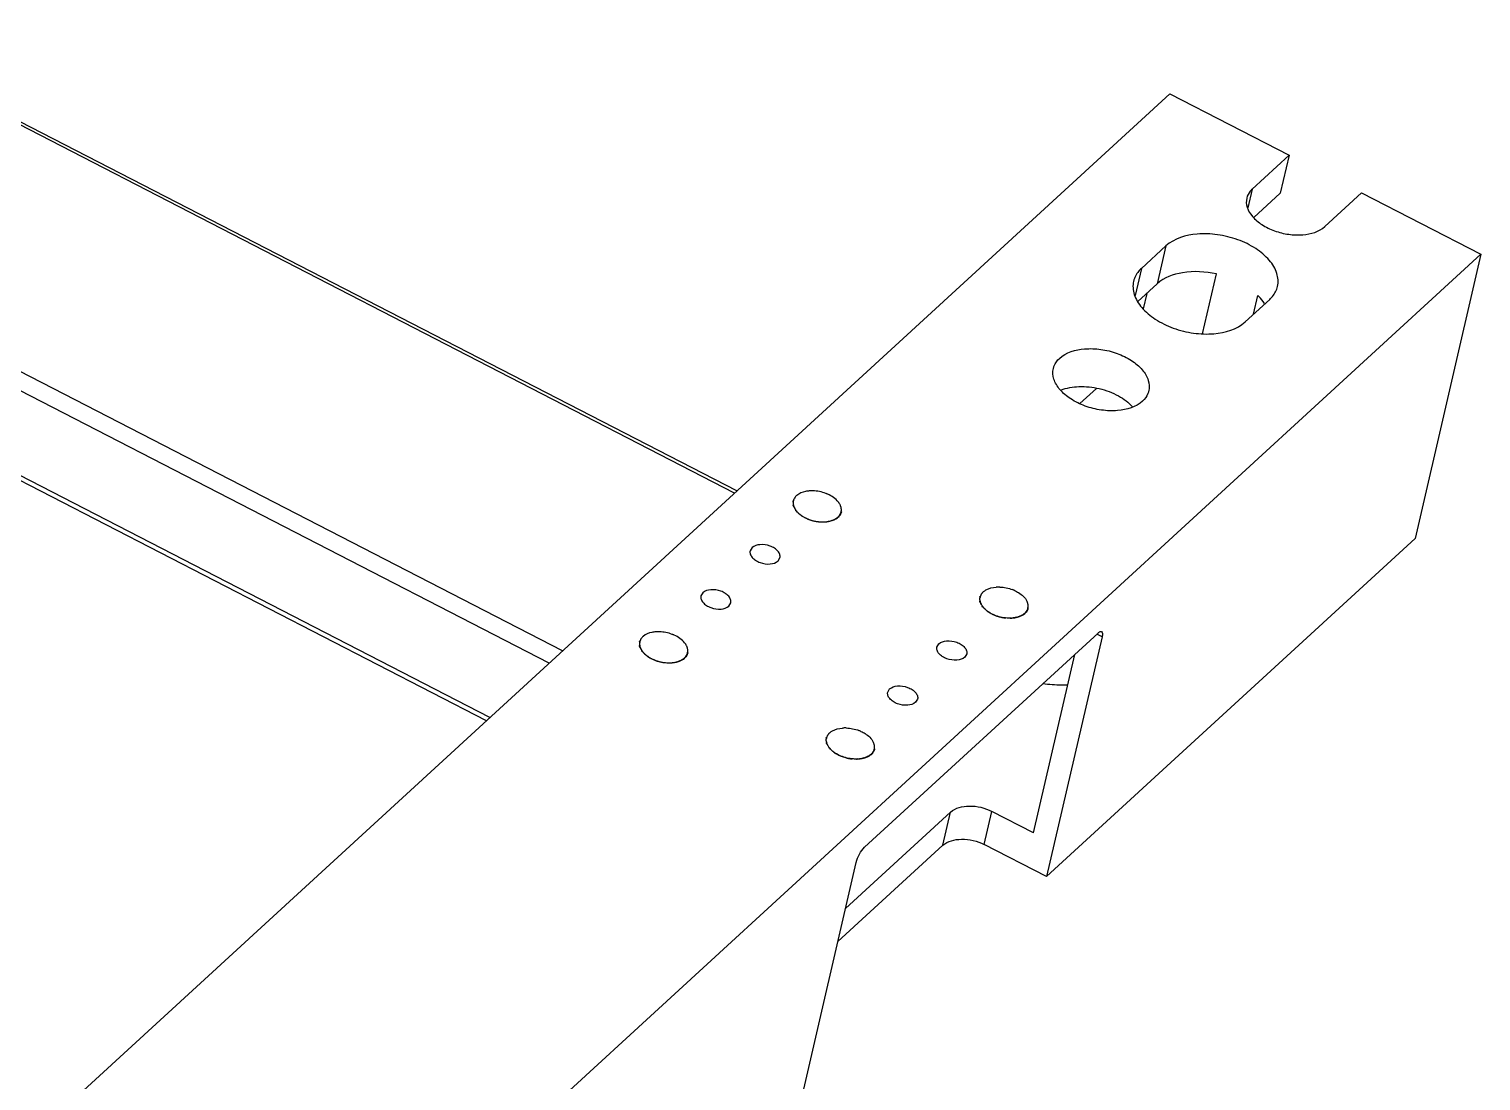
# Model space of a CAD drawing. Header units: millimetres. Extents: x 9226 to 36041, y 16031 to 21779.
# Drawn here: x 15087.4 to 15205.9, y 16692.3 to 16778.2 of the extents above; entities that cross this region are included whole.
import ezdxf

# ---------------------------------------------------------------- set-up
doc = ezdxf.new("R2010")
doc.units = ezdxf.units.MM
doc.layers.add('02___PRT_ALL_AXES', color=7, linetype='Continuous')

msp = doc.modelspace()

# ---------------------------------------------------------------- linework, layer by layer
at = {"color": 7, "linetype": 'Continuous'}
for p, q in [((15145.134, 16740.465), (14692.13, 16973.873)), ((15129.81, 16726.402), (14676.807, 16959.81)), ((15124.694, 16721.706), (14674.079, 16953.884)), ((15124.977, 16721.967), (14674.163, 16954.247)), ((15180.456, 16772.883), (15012.514, 16618.751)), ((15180.456, 16772.883), (15190.191, 16767.867)), ((15190.191, 16767.867), (15187.183, 16765.106)), ((15190.191, 16767.867), (15189.474, 16764.774)), ((15187.183, 16765.106), (15186.829, 16763.579)), ((15189.474, 16764.774), (15187.319, 16762.795)), ((15196.116, 16764.814), (15193.109, 16762.053)), ((15196.116, 16764.814), (15205.851, 16759.798)), ((15180.148, 16760.47), (15178.143, 16758.629)), ((15180.148, 16760.47), (15179.431, 16757.376)), ((15205.851, 16759.798), (15037.909, 16605.667)), ((15205.851, 16759.798), (15200.476, 16736.597)), ((15178.143, 16758.629), (15177.631, 16756.42)), ((15183.138, 16753.296), (15184.268, 16758.176)), ((15179.431, 16757.376), (15177.857, 16755.931)), ((15178.577, 16756.592), (15178.285, 16755.334)), ((15186.608, 16754.268), (15188.613, 16756.108)), ((15187.3, 16754.903), (15187.654, 16756.431)), ((15173.13, 16747.597), (15174.482, 16748.838)), ((15149.689, 16739.621), (15149.739, 16739.619)), ((15149.744, 16739.333), (15149.694, 16739.345)), ((15149.746, 16739.655), (15149.7, 16739.675)), ((15149.706, 16739.288), (15149.753, 16739.295)), ((15149.757, 16739.278), (15149.706, 16739.288)), ((15149.722, 16739.232), (15149.768, 16739.239)), ((15149.773, 16739.222), (15149.722, 16739.232)), ((15149.897, 16738.894), (15149.935, 16738.91)), ((15149.947, 16738.894), (15149.897, 16738.894)), ((15149.938, 16738.84), (15149.975, 16738.857)), ((15149.988, 16738.841), (15149.938, 16738.84)), ((15149.983, 16738.786), (15150.018, 16738.804)), ((15150.032, 16738.788), (15149.983, 16738.786)), ((15150.317, 16738.482), (15150.341, 16738.507)), ((15150.36, 16738.493), (15150.317, 16738.482)), ((15150.383, 16738.436), (15150.405, 16738.462)), ((15150.425, 16738.448), (15150.383, 16738.436)), ((15150.451, 16738.391), (15150.471, 16738.418)), ((15150.491, 16738.404), (15150.451, 16738.391)), ((15150.904, 16738.158), (15150.911, 16738.188)), ((15150.935, 16738.178), (15150.904, 16738.158)), ((15150.985, 16738.125), (15150.99, 16738.157)), ((15151.015, 16738.147), (15150.985, 16738.125)), ((15151.068, 16738.095), (15151.071, 16738.127)), ((15151.096, 16738.118), (15151.068, 16738.095)), ((15151.586, 16737.96), (15151.575, 16737.993)), ((15151.602, 16737.988), (15151.586, 16737.96)), ((15151.674, 16737.946), (15151.661, 16737.978)), ((15151.687, 16737.975), (15151.674, 16737.946)), ((15151.762, 16737.934), (15151.747, 16737.966)), ((15151.773, 16737.963), (15151.762, 16737.934)), ((15152.281, 16737.913), (15152.254, 16737.944)), ((15152.279, 16737.945), (15152.281, 16737.913)), ((15152.365, 16737.918), (15152.336, 16737.949)), ((15152.361, 16737.951), (15152.365, 16737.918)), ((15152.447, 16737.926), (15152.417, 16737.956)), ((15152.441, 16737.959), (15152.447, 16737.926)), ((15152.607, 16737.949), (15152.573, 16737.977)), ((15152.597, 16737.981), (15152.607, 16737.949)), ((15152.685, 16737.964), (15152.649, 16737.992)), ((15152.672, 16737.996), (15152.685, 16737.964)), ((15152.761, 16737.981), (15152.724, 16738.008)), ((15152.746, 16738.014), (15152.761, 16737.981)), ((15152.834, 16738.001), (15152.796, 16738.027)), ((15152.818, 16738.033), (15152.834, 16738.001)), ((15152.906, 16738.023), (15152.866, 16738.048)), ((15152.887, 16738.055), (15152.906, 16738.023)), ((15152.975, 16738.047), (15152.934, 16738.071)), ((15152.954, 16738.079), (15152.975, 16738.047)), ((15153.042, 16738.073), (15152.999, 16738.097)), ((15153.019, 16738.105), (15153.042, 16738.073)), ((15153.106, 16738.102), (15153.062, 16738.124)), ((15153.081, 16738.133), (15153.106, 16738.102)), ((15153.168, 16738.132), (15153.123, 16738.154)), ((15153.141, 16738.163), (15153.168, 16738.132)), ((15153.227, 16738.165), (15153.181, 16738.186)), ((15153.198, 16738.196), (15153.227, 16738.165)), ((15153.282, 16738.2), (15153.236, 16738.219)), ((15153.252, 16738.23), (15153.282, 16738.2)), ((15153.335, 16738.237), (15153.288, 16738.255)), ((15153.303, 16738.266), (15153.335, 16738.237)), ((15153.385, 16738.275), (15153.336, 16738.292)), ((15153.351, 16738.304), (15153.385, 16738.275)), ((15153.431, 16738.315), (15153.382, 16738.331)), ((15153.396, 16738.343), (15153.431, 16738.315)), ((15153.475, 16738.357), (15153.425, 16738.372)), ((15153.437, 16738.385), (15153.475, 16738.357)), ((15153.514, 16738.401), (15153.464, 16738.414)), ((15153.476, 16738.427), (15153.514, 16738.401)), ((15153.551, 16738.446), (15153.5, 16738.458)), ((15153.511, 16738.472), (15153.551, 16738.446)), ((15153.583, 16738.493), (15153.533, 16738.503)), ((15153.542, 16738.517), (15153.583, 16738.493)), ((15153.613, 16738.541), (15153.562, 16738.55)), ((15153.57, 16738.564), (15153.613, 16738.541)), ((15153.638, 16738.59), (15153.587, 16738.598)), ((15153.594, 16738.613), (15153.638, 16738.59)), ((15153.66, 16738.64), (15153.609, 16738.647)), ((15153.615, 16738.662), (15153.66, 16738.64)), ((15153.678, 16738.692), (15153.627, 16738.697)), ((15153.632, 16738.712), (15153.678, 16738.692)), ((15153.693, 16738.744), (15153.642, 16738.748)), ((15153.646, 16738.764), (15153.693, 16738.744)), ((15170.397, 16708.992), (15200.476, 16736.597)), ((15164.926, 16731.77), (15164.976, 16731.768)), ((15164.984, 16731.804), (15164.937, 16731.824)), ((15164.981, 16731.482), (15164.931, 16731.494)), ((15164.943, 16731.437), (15164.99, 16731.444)), ((15164.994, 16731.427), (15164.943, 16731.437)), ((15164.959, 16731.381), (15165.005, 16731.389)), ((15165.01, 16731.372), (15164.959, 16731.381)), ((15165.134, 16731.044), (15165.172, 16731.06)), ((15165.184, 16731.043), (15165.134, 16731.044)), ((15165.176, 16730.989), (15165.212, 16731.006)), ((15165.225, 16730.99), (15165.176, 16730.989)), ((15165.22, 16730.935), (15165.255, 16730.953)), ((15165.269, 16730.937), (15165.22, 16730.935)), ((15165.554, 16730.631), (15165.578, 16730.656)), ((15165.598, 16730.642), (15165.554, 16730.631)), ((15165.62, 16730.585), (15165.642, 16730.611)), ((15165.662, 16730.597), (15165.62, 16730.585)), ((15165.688, 16730.54), (15165.708, 16730.567)), ((15165.729, 16730.554), (15165.688, 16730.54)), ((15168.752, 16730.55), (15168.701, 16730.563)), ((15168.713, 16730.577), (15168.752, 16730.55)), ((15168.788, 16730.595), (15168.737, 16730.607)), ((15168.748, 16730.621), (15168.788, 16730.595)), ((15168.821, 16730.642), (15168.77, 16730.652)), ((15168.779, 16730.666), (15168.821, 16730.642)), ((15168.85, 16730.69), (15168.799, 16730.699)), ((15168.807, 16730.713), (15168.85, 16730.69)), ((15168.875, 16730.739), (15168.824, 16730.747)), ((15168.832, 16730.762), (15168.875, 16730.739)), ((15168.897, 16730.79), (15168.846, 16730.796)), ((15168.852, 16730.811), (15168.897, 16730.79)), ((15168.915, 16730.841), (15168.865, 16730.846)), ((15168.869, 16730.861), (15168.915, 16730.841)), ((15168.93, 16730.894), (15168.879, 16730.897)), ((15168.883, 16730.913), (15168.93, 16730.894)), ((15166.141, 16730.307), (15166.148, 16730.337)), ((15166.172, 16730.327), (15166.141, 16730.307)), ((15166.222, 16730.275), (15166.227, 16730.306)), ((15166.252, 16730.296), (15166.222, 16730.275)), ((15166.305, 16730.244), (15166.308, 16730.276)), ((15166.333, 16730.267), (15166.305, 16730.244)), ((15166.823, 16730.109), (15166.812, 16730.142)), ((15166.839, 16730.137), (15166.823, 16730.109)), ((15166.911, 16730.095), (15166.898, 16730.128)), ((15166.925, 16730.124), (15166.911, 16730.095)), ((15166.999, 16730.083), (15166.984, 16730.115)), ((15167.01, 16730.112), (15166.999, 16730.083)), ((15167.518, 16730.062), (15167.491, 16730.093)), ((15167.517, 16730.094), (15167.518, 16730.062)), ((15167.602, 16730.067), (15167.573, 16730.098)), ((15167.598, 16730.1), (15167.602, 16730.067)), ((15167.684, 16730.075), (15167.654, 16730.105)), ((15167.678, 16730.108), (15167.684, 16730.075)), ((15167.845, 16730.098), (15167.811, 16730.126)), ((15167.834, 16730.131), (15167.845, 16730.098)), ((15167.922, 16730.113), (15167.887, 16730.141)), ((15167.91, 16730.146), (15167.922, 16730.113)), ((15167.998, 16730.13), (15167.961, 16730.157)), ((15167.983, 16730.163), (15167.998, 16730.13)), ((15168.072, 16730.15), (15168.033, 16730.176)), ((15168.055, 16730.182), (15168.072, 16730.15)), ((15168.143, 16730.172), (15168.103, 16730.197)), ((15168.124, 16730.204), (15168.143, 16730.172)), ((15168.212, 16730.196), (15168.171, 16730.22)), ((15168.191, 16730.228), (15168.212, 16730.196)), ((15168.279, 16730.222), (15168.237, 16730.246)), ((15168.256, 16730.254), (15168.279, 16730.222)), ((15168.343, 16730.251), (15168.3, 16730.273)), ((15168.318, 16730.282), (15168.343, 16730.251)), ((15168.405, 16730.282), (15168.36, 16730.303)), ((15168.378, 16730.313), (15168.405, 16730.282)), ((15168.464, 16730.314), (15168.418, 16730.335)), ((15168.435, 16730.345), (15168.464, 16730.314)), ((15168.52, 16730.349), (15168.473, 16730.368)), ((15168.489, 16730.379), (15168.52, 16730.349)), ((15168.572, 16730.386), (15168.525, 16730.404)), ((15168.54, 16730.415), (15168.572, 16730.386)), ((15168.622, 16730.424), (15168.574, 16730.441)), ((15168.588, 16730.453), (15168.622, 16730.424)), ((15168.669, 16730.465), (15168.619, 16730.48)), ((15168.633, 16730.492), (15168.669, 16730.465)), ((15168.712, 16730.506), (15168.662, 16730.521)), ((15168.675, 16730.534), (15168.712, 16730.506)), ((15137.213, 16728.153), (15137.167, 16728.172)), ((15155.558, 16711.387), (15174.608, 16728.871)), ((15174.93, 16728.558), (15170.397, 16708.992)), ((15174.93, 16728.558), (15174.505, 16728.777)), ((15137.156, 16728.119), (15137.206, 16728.117)), ((15137.211, 16727.831), (15137.161, 16727.842)), ((15137.173, 16727.786), (15137.22, 16727.792)), ((15137.224, 16727.775), (15137.173, 16727.786)), ((15137.189, 16727.729), (15137.235, 16727.737)), ((15137.24, 16727.72), (15137.189, 16727.729)), ((15137.364, 16727.392), (15137.402, 16727.408)), ((15137.414, 16727.392), (15137.364, 16727.392)), ((15137.405, 16727.337), (15137.442, 16727.355)), ((15137.455, 16727.338), (15137.405, 16727.337)), ((15137.45, 16727.283), (15137.485, 16727.302)), ((15137.499, 16727.286), (15137.45, 16727.283)), ((15137.784, 16726.98), (15137.808, 16727.005)), ((15137.827, 16726.991), (15137.784, 16726.98)), ((15141.05, 16726.99), (15141, 16727.001)), ((15141.009, 16727.015), (15141.05, 16726.99)), ((15141.08, 16727.038), (15141.029, 16727.047)), ((15141.037, 16727.062), (15141.08, 16727.038)), ((15141.105, 16727.088), (15141.054, 16727.095)), ((15141.061, 16727.11), (15141.105, 16727.088)), ((15141.127, 16727.138), (15141.076, 16727.144)), ((15141.082, 16727.16), (15141.127, 16727.138)), ((15141.145, 16727.19), (15141.094, 16727.194)), ((15141.099, 16727.21), (15141.145, 16727.19)), ((15141.16, 16727.242), (15141.109, 16727.245)), ((15141.113, 16727.261), (15141.16, 16727.242)), ((15169.331, 16712.571), (15172.702, 16727.122)), ((15137.85, 16726.934), (15137.872, 16726.959)), ((15137.892, 16726.946), (15137.85, 16726.934)), ((15137.918, 16726.889), (15137.938, 16726.915)), ((15137.958, 16726.902), (15137.918, 16726.889)), ((15138.371, 16726.655), (15138.378, 16726.686)), ((15138.402, 16726.676), (15138.371, 16726.655)), ((15138.452, 16726.623), (15138.457, 16726.654)), ((15138.482, 16726.645), (15138.452, 16726.623)), ((15138.535, 16726.593), (15138.538, 16726.624)), ((15138.563, 16726.616), (15138.535, 16726.593)), ((15139.053, 16726.458), (15139.042, 16726.491)), ((15139.069, 16726.486), (15139.053, 16726.458)), ((15139.141, 16726.443), (15139.128, 16726.476)), ((15139.154, 16726.472), (15139.141, 16726.443)), ((15139.229, 16726.431), (15139.214, 16726.464)), ((15139.24, 16726.461), (15139.229, 16726.431)), ((15139.748, 16726.411), (15139.721, 16726.442)), ((15139.747, 16726.443), (15139.748, 16726.411)), ((15139.832, 16726.416), (15139.803, 16726.447)), ((15139.828, 16726.448), (15139.832, 16726.416)), ((15139.914, 16726.424), (15139.884, 16726.454)), ((15139.908, 16726.456), (15139.914, 16726.424)), ((15140.074, 16726.446), (15140.04, 16726.475)), ((15140.064, 16726.479), (15140.074, 16726.446)), ((15140.152, 16726.461), (15140.116, 16726.489)), ((15140.139, 16726.494), (15140.152, 16726.461)), ((15140.228, 16726.479), (15140.191, 16726.506)), ((15140.213, 16726.511), (15140.228, 16726.479)), ((15140.301, 16726.498), (15140.263, 16726.525)), ((15140.285, 16726.531), (15140.301, 16726.498)), ((15140.373, 16726.52), (15140.333, 16726.546)), ((15140.354, 16726.553), (15140.373, 16726.52)), ((15140.442, 16726.544), (15140.401, 16726.569)), ((15140.421, 16726.577), (15140.442, 16726.544)), ((15140.509, 16726.571), (15140.466, 16726.594)), ((15140.486, 16726.603), (15140.509, 16726.571)), ((15140.573, 16726.599), (15140.529, 16726.622)), ((15140.548, 16726.631), (15140.573, 16726.599)), ((15140.635, 16726.63), (15140.59, 16726.652)), ((15140.608, 16726.661), (15140.635, 16726.63)), ((15140.694, 16726.663), (15140.648, 16726.683)), ((15140.665, 16726.693), (15140.694, 16726.663)), ((15140.749, 16726.698), (15140.703, 16726.717)), ((15140.719, 16726.728), (15140.749, 16726.698)), ((15140.802, 16726.734), (15140.755, 16726.752)), ((15140.77, 16726.764), (15140.802, 16726.734)), ((15140.852, 16726.773), (15140.803, 16726.79)), ((15140.818, 16726.801), (15140.852, 16726.773)), ((15140.898, 16726.813), (15140.849, 16726.829)), ((15140.863, 16726.841), (15140.898, 16726.813)), ((15140.942, 16726.855), (15140.892, 16726.869)), ((15140.904, 16726.882), (15140.942, 16726.855)), ((15140.981, 16726.899), (15140.931, 16726.912)), ((15140.943, 16726.925), (15140.981, 16726.899)), ((15141.018, 16726.944), (15140.967, 16726.956)), ((15140.978, 16726.969), (15141.018, 16726.944)), ((15152.393, 16720.268), (15152.443, 16720.266)), ((15152.448, 16719.98), (15152.398, 16719.991)), ((15152.451, 16720.302), (15152.404, 16720.321)), ((15152.41, 16719.935), (15152.457, 16719.942)), ((15152.461, 16719.925), (15152.41, 16719.935)), ((15152.426, 16719.878), (15152.472, 16719.886)), ((15152.477, 16719.869), (15152.426, 16719.878)), ((15152.601, 16719.541), (15152.639, 16719.557)), ((15152.651, 16719.541), (15152.601, 16719.541)), ((15152.643, 16719.487), (15152.679, 16719.504)), ((15152.692, 16719.487), (15152.643, 16719.487)), ((15152.687, 16719.433), (15152.722, 16719.451)), ((15152.736, 16719.435), (15152.687, 16719.433)), ((15153.021, 16719.129), (15153.045, 16719.154)), ((15153.065, 16719.14), (15153.021, 16719.129)), ((15153.087, 16719.083), (15153.109, 16719.108)), ((15153.129, 16719.095), (15153.087, 16719.083)), ((15153.155, 16719.038), (15153.175, 16719.064)), ((15153.196, 16719.051), (15153.155, 16719.038)), ((15153.608, 16718.804), (15153.615, 16718.835)), ((15153.639, 16718.825), (15153.608, 16718.804)), ((15153.689, 16718.772), (15153.694, 16718.803)), ((15153.719, 16718.794), (15153.689, 16718.772)), ((15153.772, 16718.742), (15153.775, 16718.774)), ((15153.8, 16718.765), (15153.772, 16718.742)), ((15155.61, 16718.669), (15155.57, 16718.695)), ((15155.591, 16718.702), (15155.61, 16718.669)), ((15155.679, 16718.693), (15155.638, 16718.718)), ((15155.658, 16718.726), (15155.679, 16718.693)), ((15155.746, 16718.72), (15155.704, 16718.744)), ((15155.723, 16718.752), (15155.746, 16718.72)), ((15155.81, 16718.749), (15155.767, 16718.771)), ((15155.785, 16718.78), (15155.81, 16718.749)), ((15155.872, 16718.779), (15155.827, 16718.801)), ((15155.845, 16718.81), (15155.872, 16718.779)), ((15155.931, 16718.812), (15155.885, 16718.832)), ((15155.902, 16718.843), (15155.931, 16718.812)), ((15155.987, 16718.847), (15155.94, 16718.866)), ((15155.956, 16718.877), (15155.987, 16718.847)), ((15156.039, 16718.883), (15155.992, 16718.901)), ((15156.007, 16718.913), (15156.039, 16718.883)), ((15156.089, 16718.922), (15156.041, 16718.939)), ((15156.055, 16718.951), (15156.089, 16718.922)), ((15156.136, 16718.962), (15156.086, 16718.978)), ((15156.1, 16718.99), (15156.136, 16718.962)), ((15156.179, 16719.004), (15156.129, 16719.019)), ((15156.142, 16719.031), (15156.179, 16719.004)), ((15156.219, 16719.048), (15156.168, 16719.061)), ((15156.18, 16719.074), (15156.219, 16719.048)), ((15156.255, 16719.093), (15156.204, 16719.105)), ((15156.215, 16719.118), (15156.255, 16719.093)), ((15156.288, 16719.14), (15156.237, 16719.15)), ((15156.246, 16719.164), (15156.288, 16719.14)), ((15156.317, 16719.187), (15156.266, 16719.197)), ((15156.274, 16719.211), (15156.317, 16719.187)), ((15156.342, 16719.237), (15156.291, 16719.244)), ((15156.299, 16719.259), (15156.342, 16719.237)), ((15156.364, 16719.287), (15156.313, 16719.293)), ((15156.319, 16719.309), (15156.364, 16719.287)), ((15156.382, 16719.339), (15156.332, 16719.344)), ((15156.336, 16719.359), (15156.382, 16719.339)), ((15156.397, 16719.391), (15156.346, 16719.395)), ((15156.35, 16719.41), (15156.397, 16719.391)), ((15154.29, 16718.607), (15154.279, 16718.64)), ((15154.306, 16718.635), (15154.29, 16718.607)), ((15154.378, 16718.592), (15154.365, 16718.625)), ((15154.392, 16718.621), (15154.378, 16718.592)), ((15154.466, 16718.58), (15154.451, 16718.613)), ((15154.477, 16718.61), (15154.466, 16718.58)), ((15154.985, 16718.56), (15154.958, 16718.591)), ((15154.984, 16718.592), (15154.985, 16718.56)), ((15155.069, 16718.565), (15155.04, 16718.596)), ((15155.065, 16718.598), (15155.069, 16718.565)), ((15155.151, 16718.573), (15155.121, 16718.603)), ((15155.145, 16718.605), (15155.151, 16718.573)), ((15155.312, 16718.595), (15155.278, 16718.624)), ((15155.301, 16718.628), (15155.312, 16718.595)), ((15155.389, 16718.61), (15155.354, 16718.638)), ((15155.377, 16718.643), (15155.389, 16718.61)), ((15155.465, 16718.628), (15155.428, 16718.655)), ((15155.45, 16718.66), (15155.465, 16718.628)), ((15155.539, 16718.647), (15155.5, 16718.674)), ((15155.522, 16718.68), (15155.539, 16718.647)), ((15154.005, 16706.39), (15162.576, 16714.256)), ((15161.949, 16711.549), (15162.576, 16714.256)), ((15165.318, 16711.609), (15165.945, 16714.315)), ((15169.331, 16712.571), (15165.945, 16714.315)), ((15170.397, 16708.992), (15165.318, 16711.609)), ((15153.378, 16703.683), (15161.949, 16711.549)), ((15150.344, 16690.588), (15154.877, 16710.154))]:
    msp.add_line(p, q, dxfattribs=at)
for centre, radius, start, end in [((15150.469, 16739.494), 0.741, 167.39907, 170.24393), ((15150.618, 16739.505), 0.891, 191.1388, 193.6548), ((15150.667, 16739.517), 0.941, 194.75208, 197.1773), ((15150.722, 16739.535), 0.999, 198.23312, 200.564), ((15150.782, 16739.558), 1.064, 201.57731, 203.81247), ((15150.848, 16739.588), 1.135, 204.78312, 206.923), ((15150.917, 16739.624), 1.214, 207.85159, 209.89813), ((15150.991, 16739.667), 1.299, 210.78581, 212.74209), ((15151.067, 16739.717), 1.39, 213.59045, 215.46038), ((15151.145, 16739.773), 1.486, 216.27134, 218.0594), ((15151.225, 16739.836), 1.588, 218.83504, 220.54607), ((15151.305, 16739.906), 1.694, 221.28861, 222.92761), ((15151.384, 16739.981), 1.803, 223.63931, 225.21135), ((15151.463, 16740.061), 1.915, 225.89445, 227.40453), ((15151.539, 16740.145), 2.029, 228.06123, 229.51425), ((15151.613, 16740.233), 2.144, 230.1467, 231.54736), ((15151.684, 16740.323), 2.259, 232.15761, 233.51046), ((15151.751, 16740.415), 2.372, 234.10047, 235.4098), ((15151.814, 16740.506), 2.483, 235.98145, 237.25138), ((15151.872, 16740.597), 2.591, 237.80643, 239.04084), ((15151.925, 16740.687), 2.695, 239.58098, 240.78356), ((15151.972, 16740.772), 2.793, 241.31037, 242.48463), ((15152.014, 16740.854), 2.885, 242.99963, 244.14887), ((15152.051, 16740.93), 2.969, 244.6535, 245.7809), ((15152.082, 16740.999), 3.045, 246.27653, 247.38511), ((15152.107, 16741.061), 3.112, 247.87305, 248.96571), ((15152.127, 16741.114), 3.169, 249.44721, 250.52675), ((15152.143, 16741.158), 3.215, 251.00305, 252.07217), ((15152.153, 16741.192), 3.25, 252.54443, 253.60577), ((15152.16, 16741.215), 3.274, 254.07516, 255.1313), ((15152.163, 16741.227), 3.287, 255.59896, 256.65245), ((15152.163, 16741.227), 3.287, 257.1195, 258.17287), ((15152.161, 16741.216), 3.276, 258.64043, 259.69622), ((15152.157, 16741.194), 3.253, 260.1654, 261.22615), ((15152.152, 16741.16), 3.219, 261.6981, 262.7664), ((15152.147, 16741.114), 3.173, 263.24227, 264.32073), ((15152.135, 16740.743), 2.802, 271.27256, 272.44436), ((15152.139, 16740.646), 2.704, 272.97002, 274.16985), ((15152.147, 16740.543), 2.601, 274.70869, 275.94001), ((15152.159, 16740.436), 2.494, 276.49362, 277.76011), ((15152.175, 16740.326), 2.383, 278.33015, 279.63568), ((15152.194, 16740.215), 2.269, 280.22392, 281.57257), ((15152.218, 16740.103), 2.155, 282.18088, 283.57694), ((15152.245, 16739.991), 2.04, 284.20726, 285.65525), ((15152.277, 16739.881), 1.926, 286.30963, 287.81424), ((15152.312, 16739.775), 1.813, 288.49481, 290.06092), ((15152.35, 16739.672), 1.704, 290.76989, 292.4025), ((15152.391, 16739.574), 1.598, 293.1421, 294.84626), ((15152.435, 16739.482), 1.496, 295.61876, 297.39951), ((15152.48, 16739.396), 1.399, 298.20711, 300.06929), ((15152.526, 16739.317), 1.307, 300.91412, 302.86226), ((15152.573, 16739.246), 1.222, 303.74624, 305.78431), ((15152.62, 16739.182), 1.142, 306.70906, 308.84023), ((15152.656, 16739.138), 1.086, 309.81424, 310.54904), ((15152.671, 16739.12), 1.062, 310.5463, 312.03796), ((15152.71, 16739.077), 1.004, 313.04266, 315.36473), ((15152.752, 16739.037), 0.946, 316.41666, 318.83329), ((15152.791, 16739.003), 0.895, 319.92681, 322.43464), ((15152.826, 16738.977), 0.851, 323.56778, 326.16102), ((15152.856, 16738.957), 0.814, 327.33063, 330.00087), ((15152.882, 16738.943), 0.785, 331.20261, 333.93875), ((15152.902, 16738.933), 0.763, 335.1671, 337.95551), ((15152.915, 16738.928), 0.749, 339.20387, 342.02877), ((15152.923, 16738.925), 0.741, 343.28967, 346.13368), ((15152.923, 16738.925), 0.741, 347.39907, 350.24393), ((15165.706, 16731.643), 0.741, 167.39907, 170.24393), ((15165.855, 16731.654), 0.891, 191.1388, 193.6548), ((15165.904, 16731.667), 0.941, 194.75208, 197.1773), ((15165.959, 16731.684), 0.999, 198.23312, 200.564), ((15166.019, 16731.707), 1.064, 201.57731, 203.81247), ((15166.085, 16731.737), 1.135, 204.78312, 206.923), ((15166.155, 16731.773), 1.214, 207.85159, 209.89813), ((15166.228, 16731.816), 1.299, 210.78581, 212.74209), ((15166.304, 16731.866), 1.39, 213.59045, 215.46038), ((15166.382, 16731.922), 1.486, 216.27134, 218.0594), ((15166.462, 16731.986), 1.588, 218.83504, 220.54607), ((15166.542, 16732.055), 1.694, 221.28861, 222.92761), ((15166.621, 16732.13), 1.803, 223.63931, 225.21135), ((15166.7, 16732.21), 1.915, 225.89445, 227.40453), ((15166.777, 16732.294), 2.029, 228.06123, 229.51425), ((15166.851, 16732.382), 2.144, 230.1467, 231.54736), ((15166.921, 16732.472), 2.259, 232.15761, 233.51046), ((15166.989, 16732.564), 2.372, 234.10047, 235.4098), ((15167.051, 16732.656), 2.483, 235.98145, 237.25138), ((15167.109, 16732.747), 2.591, 237.80643, 239.04084), ((15167.989, 16731.186), 0.946, 316.41666, 318.83329), ((15168.028, 16731.153), 0.895, 319.92681, 322.43464), ((15168.063, 16731.126), 0.851, 323.56778, 326.16102), ((15168.094, 16731.106), 0.814, 327.33063, 330.00087), ((15168.119, 16731.092), 0.785, 331.20261, 333.93875), ((15168.139, 16731.082), 0.763, 335.1671, 337.95551), ((15168.153, 16731.077), 0.749, 339.20387, 342.02877), ((15168.16, 16731.075), 0.741, 343.28967, 346.13368), ((15168.16, 16731.074), 0.741, 347.39907, 350.24393), ((15167.162, 16732.836), 2.695, 239.58098, 240.78356), ((15167.21, 16732.921), 2.793, 241.31037, 242.48463), ((15167.252, 16733.003), 2.885, 242.99963, 244.14887), ((15167.288, 16733.079), 2.969, 244.6535, 245.7809), ((15167.319, 16733.148), 3.045, 246.27653, 247.38511), ((15167.344, 16733.21), 3.112, 247.87305, 248.96571), ((15167.365, 16733.263), 3.169, 249.44721, 250.52675), ((15167.38, 16733.307), 3.215, 251.00305, 252.07217), ((15167.391, 16733.341), 3.25, 252.54443, 253.60577), ((15167.397, 16733.364), 3.274, 254.07516, 255.1313), ((15167.401, 16733.376), 3.287, 255.59896, 256.65245), ((15167.401, 16733.376), 3.287, 257.1195, 258.17287), ((15167.398, 16733.365), 3.276, 258.64043, 259.69622), ((15167.394, 16733.343), 3.253, 260.1654, 261.22615), ((15167.389, 16733.309), 3.219, 261.6981, 262.7664), ((15167.384, 16733.264), 3.173, 263.24227, 264.32073), ((15167.372, 16732.893), 2.802, 271.27256, 272.44436), ((15167.377, 16732.795), 2.704, 272.97002, 274.16985), ((15167.385, 16732.692), 2.601, 274.70869, 275.94001), ((15167.396, 16732.585), 2.494, 276.49362, 277.76011), ((15167.412, 16732.475), 2.383, 278.33015, 279.63568), ((15167.431, 16732.364), 2.269, 280.22392, 281.57257), ((15167.455, 16732.252), 2.155, 282.18088, 283.57694), ((15167.483, 16732.14), 2.04, 284.20726, 285.65525), ((15167.514, 16732.031), 1.926, 286.30963, 287.81424), ((15167.549, 16731.924), 1.813, 288.49481, 290.06092), ((15167.587, 16731.821), 1.704, 290.76989, 292.4025), ((15167.628, 16731.723), 1.598, 293.1421, 294.84626), ((15167.672, 16731.631), 1.496, 295.61876, 297.39951), ((15167.717, 16731.545), 1.399, 298.20711, 300.06929), ((15167.763, 16731.466), 1.307, 300.91412, 302.86226), ((15167.81, 16731.395), 1.222, 303.74624, 305.78431), ((15167.857, 16731.331), 1.142, 306.70906, 308.84023), ((15167.893, 16731.287), 1.086, 309.81424, 310.54904), ((15167.908, 16731.269), 1.062, 310.5463, 312.03796), ((15167.947, 16731.227), 1.004, 313.04266, 315.36473), ((15137.936, 16727.991), 0.741, 167.39907, 170.24393), ((15138.085, 16728.003), 0.891, 191.1388, 193.6548), ((15138.134, 16728.015), 0.941, 194.75208, 197.1773), ((15138.189, 16728.033), 0.999, 198.23312, 200.564), ((15138.249, 16728.056), 1.064, 201.57731, 203.81247), ((15138.315, 16728.086), 1.135, 204.78312, 206.923), ((15138.384, 16728.122), 1.214, 207.85159, 209.89813), ((15138.458, 16728.165), 1.299, 210.78581, 212.74209), ((15138.534, 16728.214), 1.39, 213.59045, 215.46038), ((15138.612, 16728.271), 1.486, 216.27134, 218.0594), ((15138.692, 16728.334), 1.588, 218.83504, 220.54607), ((15138.772, 16728.403), 1.694, 221.28861, 222.92761), ((15138.851, 16728.478), 1.803, 223.63931, 225.21135), ((15138.93, 16728.558), 1.915, 225.89445, 227.40453), ((15139.006, 16728.643), 2.029, 228.06123, 229.51425), ((15139.08, 16728.73), 2.144, 230.1467, 231.54736), ((15139.151, 16728.821), 2.259, 232.15761, 233.51046), ((15139.218, 16728.912), 2.372, 234.10047, 235.4098), ((15140.293, 16727.475), 0.851, 323.56778, 326.16102), ((15140.323, 16727.455), 0.814, 327.33063, 330.00087), ((15140.349, 16727.44), 0.785, 331.20261, 333.93875), ((15140.369, 16727.431), 0.763, 335.1671, 337.95551), ((15140.382, 16727.425), 0.749, 339.20387, 342.02877), ((15140.39, 16727.423), 0.741, 343.28967, 346.13368), ((15140.39, 16727.423), 0.741, 347.39907, 350.24393), ((15139.281, 16729.004), 2.483, 235.98145, 237.25138), ((15139.339, 16729.095), 2.591, 237.80643, 239.04084), ((15139.392, 16729.184), 2.695, 239.58098, 240.78356), ((15139.439, 16729.27), 2.793, 241.31037, 242.48463), ((15139.481, 16729.352), 2.885, 242.99963, 244.14887), ((15139.518, 16729.427), 2.969, 244.6535, 245.7809), ((15139.549, 16729.497), 3.045, 246.27653, 247.38511), ((15139.574, 16729.559), 3.112, 247.87305, 248.96571), ((15139.594, 16729.612), 3.169, 249.44721, 250.52675), ((15139.61, 16729.656), 3.215, 251.00305, 252.07217), ((15139.62, 16729.689), 3.25, 252.54443, 253.60577), ((15139.627, 16729.712), 3.274, 254.07516, 255.1313), ((15139.63, 16729.724), 3.287, 255.59896, 256.65245), ((15139.63, 16729.725), 3.287, 257.1195, 258.17287), ((15139.628, 16729.714), 3.276, 258.64043, 259.69622), ((15139.624, 16729.691), 3.253, 260.1654, 261.22615), ((15139.619, 16729.657), 3.219, 261.6981, 262.7664), ((15139.614, 16729.612), 3.173, 263.24227, 264.32073), ((15139.602, 16729.241), 2.802, 271.27256, 272.44436), ((15139.606, 16729.144), 2.704, 272.97002, 274.16985), ((15139.614, 16729.041), 2.601, 274.70869, 275.94001), ((15139.626, 16728.934), 2.494, 276.49362, 277.76011), ((15139.642, 16728.824), 2.383, 278.33015, 279.63568), ((15139.661, 16728.712), 2.269, 280.22392, 281.57257), ((15139.685, 16728.6), 2.155, 282.18088, 283.57694), ((15139.712, 16728.489), 2.04, 284.20726, 285.65525), ((15139.744, 16728.379), 1.926, 286.30963, 287.81424), ((15139.779, 16728.272), 1.813, 288.49481, 290.06092), ((15139.817, 16728.17), 1.704, 290.76989, 292.4025), ((15139.858, 16728.072), 1.598, 293.1421, 294.84626), ((15139.902, 16727.979), 1.496, 295.61876, 297.39951), ((15139.947, 16727.894), 1.399, 298.20711, 300.06929), ((15139.993, 16727.815), 1.307, 300.91412, 302.86226), ((15140.04, 16727.743), 1.222, 303.74624, 305.78431), ((15140.087, 16727.679), 1.142, 306.70906, 308.84023), ((15140.123, 16727.636), 1.086, 309.81424, 310.54904), ((15140.138, 16727.617), 1.062, 310.5463, 312.03796), ((15140.177, 16727.575), 1.004, 313.04266, 315.36473), ((15140.219, 16727.534), 0.946, 316.41666, 318.83329), ((15140.258, 16727.501), 0.895, 319.92681, 322.43464), ((15153.173, 16720.141), 0.741, 167.39907, 170.24393), ((15153.322, 16720.152), 0.891, 191.1388, 193.6548), ((15153.371, 16720.164), 0.941, 194.75208, 197.1773), ((15153.426, 16720.182), 0.999, 198.23312, 200.564), ((15153.486, 16720.205), 1.064, 201.57731, 203.81247), ((15153.552, 16720.235), 1.135, 204.78312, 206.923), ((15153.622, 16720.271), 1.214, 207.85159, 209.89813), ((15153.695, 16720.314), 1.299, 210.78581, 212.74209), ((15153.771, 16720.364), 1.39, 213.59045, 215.46038), ((15153.849, 16720.42), 1.486, 216.27134, 218.0594), ((15153.929, 16720.483), 1.588, 218.83504, 220.54607), ((15154.009, 16720.553), 1.694, 221.28861, 222.92761), ((15154.088, 16720.627), 1.803, 223.63931, 225.21135), ((15154.167, 16720.707), 1.915, 225.89445, 227.40453), ((15154.244, 16720.792), 2.029, 228.06123, 229.51425), ((15154.318, 16720.88), 2.144, 230.1467, 231.54736), ((15154.388, 16720.97), 2.259, 232.15761, 233.51046), ((15154.456, 16721.061), 2.372, 234.10047, 235.4098), ((15154.518, 16721.153), 2.483, 235.98145, 237.25138), ((15154.576, 16721.244), 2.591, 237.80643, 239.04084), ((15154.629, 16721.333), 2.695, 239.58098, 240.78356), ((15154.677, 16721.419), 2.793, 241.31037, 242.48463), ((15154.719, 16721.501), 2.885, 242.99963, 244.14887), ((15154.755, 16721.577), 2.969, 244.6535, 245.7809), ((15154.786, 16721.646), 3.045, 246.27653, 247.38511), ((15154.811, 16721.708), 3.112, 247.87305, 248.96571), ((15154.832, 16721.761), 3.169, 249.44721, 250.52675), ((15154.847, 16721.805), 3.215, 251.00305, 252.07217), ((15154.858, 16721.838), 3.25, 252.54443, 253.60577), ((15154.864, 16721.862), 3.274, 254.07516, 255.1313), ((15154.981, 16720.528), 1.926, 286.30963, 287.81424), ((15155.016, 16720.421), 1.813, 288.49481, 290.06092), ((15155.054, 16720.319), 1.704, 290.76989, 292.4025), ((15155.095, 16720.221), 1.598, 293.1421, 294.84626), ((15155.139, 16720.129), 1.496, 295.61876, 297.39951), ((15155.184, 16720.043), 1.399, 298.20711, 300.06929), ((15155.23, 16719.964), 1.307, 300.91412, 302.86226), ((15155.277, 16719.892), 1.222, 303.74624, 305.78431), ((15155.324, 16719.829), 1.142, 306.70906, 308.84023), ((15155.36, 16719.785), 1.086, 309.81424, 310.54904), ((15155.375, 16719.766), 1.062, 310.5463, 312.03796), ((15155.414, 16719.724), 1.004, 313.04266, 315.36473), ((15155.456, 16719.684), 0.946, 316.41666, 318.83329), ((15155.495, 16719.65), 0.895, 319.92681, 322.43464), ((15155.53, 16719.624), 0.851, 323.56778, 326.16102), ((15155.561, 16719.604), 0.814, 327.33063, 330.00087), ((15155.586, 16719.589), 0.785, 331.20261, 333.93875), ((15155.606, 16719.58), 0.763, 335.1671, 337.95551), ((15155.62, 16719.574), 0.749, 339.20387, 342.02877), ((15155.627, 16719.572), 0.741, 343.28967, 346.13368), ((15155.627, 16719.572), 0.741, 347.39907, 350.24393), ((15154.868, 16721.873), 3.287, 255.59896, 256.65245), ((15154.868, 16721.874), 3.287, 257.1195, 258.17287), ((15154.865, 16721.863), 3.276, 258.64043, 259.69622), ((15154.861, 16721.84), 3.253, 260.1654, 261.22615), ((15154.856, 16721.806), 3.219, 261.6981, 262.7664), ((15154.851, 16721.761), 3.173, 263.24227, 264.32073), ((15154.839, 16721.39), 2.802, 271.27256, 272.44436), ((15154.844, 16721.293), 2.704, 272.97002, 274.16985), ((15154.852, 16721.19), 2.601, 274.70869, 275.94001), ((15154.863, 16721.083), 2.494, 276.49362, 277.76011), ((15154.879, 16720.973), 2.383, 278.33015, 279.63568), ((15154.898, 16720.861), 2.269, 280.22392, 281.57257), ((15154.922, 16720.749), 2.155, 282.18088, 283.57694), ((15154.95, 16720.638), 2.04, 284.20726, 285.65525)]:
    msp.add_arc(centre, radius, start, end, dxfattribs=at)
for points, knots in [([(15187.183, 16765.106), (15187.127, 16765.055), (15186.926, 16764.846), (15186.784, 16764.578), (15186.736, 16764.37)], [0, 0, 0, 0, 0.2635534, 1, 1, 1, 1]), ([(15186.736, 16764.37), (15186.68, 16764.128), (15186.723, 16763.562), (15187.202, 16762.801), (15187.99, 16762.149), (15189.007, 16761.657), (15190.152, 16761.376), (15191.564, 16761.319), (15192.64, 16761.623), (15193.109, 16762.053)], [0, 0, 0, 0, 0.0926703, 0.2002178, 0.3273767, 0.4699002, 0.6186224, 0.7627355, 1, 1, 1, 1]), ([(15189.252, 16757.16), (15189.332, 16757.506), (15189.27, 16758.314), (15188.586, 16759.401), (15187.46, 16760.333), (15186.007, 16761.035), (15184.372, 16761.438), (15182.354, 16761.518), (15180.817, 16761.084), (15180.148, 16760.47)], [0, 0, 0, 0, 0.0926728, 0.2002185, 0.3273771, 0.4699023, 0.618625, 0.7627364, 1, 1, 1, 1]), ([(15178.143, 16758.629), (15178.062, 16758.555), (15177.775, 16758.257), (15177.573, 16757.874), (15177.504, 16757.577)], [0, 0, 0, 0, 0.2636991, 1, 1, 1, 1]), ([(15184.268, 16758.176), (15183.365, 16758.376), (15181.667, 16758.485), (15179.985, 16757.884), (15179.431, 16757.376)], [0, 0, 0, 0, 0.5518144, 1, 1, 1, 1]), ([(15177.504, 16757.577), (15177.424, 16757.231), (15177.486, 16756.423), (15178.17, 16755.336), (15179.296, 16754.404), (15180.749, 16753.702), (15182.384, 16753.299), (15184.402, 16753.219), (15185.939, 16753.653), (15186.608, 16754.268)], [0, 0, 0, 0, 0.0926728, 0.2002185, 0.3273771, 0.4699023, 0.618625, 0.7627364, 1, 1, 1, 1]), ([(15188.613, 16756.108), (15188.694, 16756.182), (15188.981, 16756.48), (15189.183, 16756.863), (15189.252, 16757.16)], [0, 0, 0, 0, 0.2636991, 1, 1, 1, 1]), ([(15188.185, 16755.766), (15188.149, 16755.824), (15187.991, 16756.061), (15187.806, 16756.278), (15187.654, 16756.431)], [0, 0, 0, 0, 0.2400781, 1, 1, 1, 1]), ([(15174.608, 16728.871), (15174.634, 16728.895), (15174.709, 16728.958), (15174.827, 16729.017), (15174.887, 16728.986)], [0, 0, 0, 0, 0.3478604, 1, 1, 1, 1]), ([(15174.887, 16728.986), (15174.934, 16728.962), (15174.982, 16728.79), (15174.952, 16728.651), (15174.93, 16728.558)], [0, 0, 0, 0, 0.3592392, 1, 1, 1, 1]), ([(15162.576, 16714.256), (15162.965, 16714.613), (15164.219, 16714.891), (15165.378, 16714.608), (15165.945, 16714.315)], [0, 0, 0, 0, 0.4530683, 1, 1, 1, 1]), ([(15161.949, 16711.549), (15162.338, 16711.906), (15163.592, 16712.184), (15164.751, 16711.901), (15165.318, 16711.609)], [0, 0, 0, 0, 0.4530683, 1, 1, 1, 1]), ([(15154.877, 16710.154), (15154.933, 16710.392), (15155.125, 16710.83), (15155.389, 16711.233), (15155.558, 16711.387)], [0, 0, 0, 0, 0.5171676, 1, 1, 1, 1])]:
    msp.add_open_spline(points, degree=3, knots=knots, dxfattribs=at)
at = {"layer": '02___PRT_ALL_AXES', "color": 7, "linetype": 'Continuous'}
for p, q in [((15144.953, 16740.299), (14691.949, 16973.707)), ((15130.916, 16727.416), (14677.913, 16960.824)), ((15146.377, 16735.844), (15146.217, 16735.581)), ((15148.493, 16734.754), (15148.653, 16735.017)), ((15142.366, 16732.163), (15142.207, 16731.9)), ((15144.482, 16731.073), (15144.642, 16731.336)), ((15161.454, 16727.73), (15161.614, 16727.993)), ((15163.89, 16727.166), (15163.73, 16726.903)), ((15157.444, 16724.049), (15157.603, 16724.312)), ((15159.879, 16723.485), (15159.72, 16723.222))]:
    msp.add_line(p, q, dxfattribs=at)
for centre, radius, start, end in [((15150.681, 16739.343), 1.002, 132.54084, 134.28656), ((15150.704, 16739.318), 1.037, 130.7735, 132.53842), ((15151.259, 16737.643), 2.834, 88.13942, 94.35974), ((15151.293, 16737.38), 3.089, 67.48636, 69.20645), ((15151.313, 16737.429), 3.035, 65.80155, 67.48699), ((15150.465, 16739.495), 0.737, 166.95367, 169.87361), ((15150.463, 16739.495), 0.735, 162.61873, 166.95188), ((15150.649, 16739.513), 0.923, 194.22151, 196.13763), ((15150.472, 16739.492), 0.744, 158.5839, 162.60872), ((15150.496, 16739.483), 0.769, 153.258, 158.57124), ((15151.12, 16739.754), 1.455, 215.12265, 217.97451), ((15151.19, 16739.808), 1.543, 217.96821, 219.92707), ((15152.571, 16738.844), 1.106, 22.72281, 25.94473), ((15152.647, 16738.875), 1.024, 18.48957, 22.73353), ((15152.708, 16738.896), 0.96, 16.14065, 18.46716), ((15152.743, 16738.906), 0.923, 14.22151, 16.13763), ((15152.781, 16738.916), 0.884, 10.227, 14.23279), ((15152.822, 16738.923), 0.842, 6.27083, 10.22308), ((15152.921, 16738.926), 0.743, 350.09456, 352.76051), ((15152.896, 16738.928), 0.768, 352.81356, 2.24375), ((15152.856, 16738.927), 0.808, 2.21818, 6.26788), ((15151.732, 16740.386), 2.338, 233.36725, 235.42406), ((15151.791, 16740.471), 2.441, 235.4225, 237.05137), ((15152.142, 16740.612), 2.67, 273.0236, 274.70886), ((15152.15, 16740.511), 2.569, 274.70899, 276.57748), ((15152.325, 16739.737), 1.773, 288.65159, 290.81393), ((15152.36, 16739.643), 1.673, 290.81339, 293.34279), ((15152.682, 16739.108), 1.046, 310.03823, 312.53211), ((15152.922, 16738.926), 0.742, 339.38551, 342.61215), ((15152.929, 16738.924), 0.735, 342.61873, 346.95188), ((15152.926, 16738.925), 0.737, 346.9539, 350.09443), ((15165.703, 16731.644), 0.737, 166.95367, 169.87361), ((15165.7, 16731.644), 0.735, 162.61873, 166.95188), ((15165.709, 16731.641), 0.744, 158.5839, 162.60872), ((15165.733, 16731.632), 0.769, 153.258, 158.57124), ((15165.767, 16731.615), 0.807, 147.92593, 153.25041), ((15165.801, 16731.593), 0.848, 144.01445, 147.9328), ((15165.834, 16731.569), 0.889, 140.17362, 144.0125), ((15165.881, 16731.53), 0.95, 134.25168, 140.14615), ((15165.918, 16731.493), 1.002, 132.54084, 134.28656), ((15165.941, 16731.467), 1.037, 130.7735, 132.53842), ((15166.496, 16729.792), 2.834, 88.13942, 94.35974), ((15166.53, 16729.529), 3.089, 67.48636, 69.20645), ((15166.551, 16729.578), 3.035, 65.80155, 67.48699), ((15165.886, 16731.662), 0.923, 194.22151, 196.13763), ((15166.364, 16731.908), 1.463, 215.12845, 218.45793), ((15166.435, 16731.963), 1.553, 218.44234, 219.9234), ((15166.969, 16732.535), 2.338, 233.36725, 235.42406), ((15167.028, 16732.621), 2.441, 235.4225, 237.05137), ((15167.808, 16730.993), 1.106, 22.72281, 25.94473), ((15167.884, 16731.024), 1.024, 18.48957, 22.73353), ((15168.159, 16731.075), 0.742, 339.38551, 342.61215), ((15167.96, 16731.05), 0.943, 14.24445, 18.48566), ((15168.166, 16731.073), 0.735, 342.61873, 346.95188), ((15168.018, 16731.065), 0.884, 10.227, 14.23279), ((15168.164, 16731.074), 0.737, 346.9539, 350.09443), ((15168.059, 16731.072), 0.842, 6.27083, 10.22308), ((15168.158, 16731.075), 0.743, 350.09456, 352.76051), ((15168.133, 16731.077), 0.768, 352.81356, 2.24375), ((15168.093, 16731.076), 0.808, 2.21818, 6.26788), ((15167.379, 16732.761), 2.67, 273.0236, 274.70886), ((15167.388, 16732.66), 2.569, 274.70899, 276.57748), ((15167.562, 16731.886), 1.773, 288.65159, 290.81393), ((15167.597, 16731.792), 1.673, 290.81339, 293.34279), ((15167.919, 16731.257), 1.046, 310.03823, 312.53211), ((15137.93, 16727.993), 0.735, 162.61873, 166.95188), ((15137.939, 16727.99), 0.744, 158.5839, 162.60872), ((15137.963, 16727.98), 0.769, 153.258, 158.57124), ((15138.148, 16727.841), 1.002, 132.54084, 134.28656), ((15138.171, 16727.816), 1.037, 130.7735, 132.53842), ((15138.726, 16726.141), 2.834, 88.13942, 94.35974), ((15138.76, 16725.877), 3.089, 67.48636, 69.20645), ((15138.78, 16725.927), 3.035, 65.80155, 67.48699), ((15137.932, 16727.992), 0.737, 166.95367, 169.87361), ((15138.116, 16728.011), 0.923, 194.22151, 196.13763), ((15138.587, 16728.252), 1.455, 215.12265, 217.97451), ((15138.657, 16728.306), 1.543, 217.96821, 219.92707), ((15139.199, 16728.884), 2.338, 233.36725, 235.42406), ((15140.038, 16727.341), 1.106, 22.72281, 25.94473), ((15140.114, 16727.373), 1.024, 18.48957, 22.73353), ((15140.389, 16727.424), 0.742, 339.38551, 342.61215), ((15140.175, 16727.393), 0.96, 16.14065, 18.46716), ((15140.21, 16727.404), 0.923, 14.22151, 16.13763), ((15140.396, 16727.422), 0.735, 342.61873, 346.95188), ((15140.248, 16727.413), 0.884, 10.227, 14.23279), ((15140.393, 16727.422), 0.737, 346.9539, 350.09443), ((15140.289, 16727.421), 0.842, 6.27083, 10.22308), ((15140.388, 16727.423), 0.743, 350.09456, 352.76051), ((15140.363, 16727.426), 0.768, 352.81356, 2.24375), ((15140.323, 16727.424), 0.808, 2.21818, 6.26788), ((15139.258, 16728.969), 2.441, 235.4225, 237.05137), ((15139.609, 16729.11), 2.67, 273.0236, 274.70886), ((15139.617, 16729.009), 2.569, 274.70899, 276.57748), ((15139.792, 16728.234), 1.773, 288.65159, 290.81393), ((15139.827, 16728.141), 1.673, 290.81339, 293.34279), ((15140.149, 16727.606), 1.046, 310.03823, 312.53211), ((15153.963, 16718.29), 2.834, 88.13942, 94.35974), ((15153.17, 16720.141), 0.737, 166.95367, 169.87361), ((15153.167, 16720.142), 0.735, 162.61873, 166.95188), ((15153.353, 16720.16), 0.923, 194.22151, 196.13763), ((15153.176, 16720.139), 0.744, 158.5839, 162.60872), ((15153.2, 16720.13), 0.769, 153.258, 158.57124), ((15153.234, 16720.112), 0.807, 147.92593, 153.25041), ((15153.268, 16720.091), 0.848, 144.01445, 147.9328), ((15153.301, 16720.067), 0.889, 140.17362, 144.0125), ((15153.348, 16720.028), 0.95, 134.25168, 140.14615), ((15153.385, 16719.99), 1.002, 132.54084, 134.28656), ((15153.408, 16719.965), 1.037, 130.7735, 132.53842), ((15153.997, 16718.026), 3.089, 67.48636, 69.20645), ((15154.018, 16718.076), 3.035, 65.80155, 67.48699), ((15155.275, 16719.49), 1.106, 22.72281, 25.94473), ((15155.351, 16719.522), 1.024, 18.48957, 22.73353), ((15153.831, 16720.405), 1.463, 215.12845, 218.45793), ((15153.902, 16720.461), 1.553, 218.44234, 219.9234), ((15154.436, 16721.033), 2.338, 233.36725, 235.42406), ((15154.495, 16721.118), 2.441, 235.4225, 237.05137), ((15155.029, 16720.383), 1.773, 288.65159, 290.81393), ((15155.064, 16720.29), 1.673, 290.81339, 293.34279), ((15155.386, 16719.755), 1.046, 310.03823, 312.53211), ((15155.626, 16719.573), 0.742, 339.38551, 342.61215), ((15155.427, 16719.547), 0.943, 14.24445, 18.48566), ((15155.633, 16719.571), 0.735, 342.61873, 346.95188), ((15155.485, 16719.562), 0.884, 10.227, 14.23279), ((15155.631, 16719.571), 0.737, 346.9539, 350.09443), ((15155.526, 16719.57), 0.842, 6.27083, 10.22308), ((15155.625, 16719.572), 0.743, 350.09456, 352.76051), ((15155.6, 16719.575), 0.768, 352.81356, 2.24375), ((15155.56, 16719.574), 0.808, 2.21818, 6.26788), ((15154.846, 16721.259), 2.67, 273.0236, 274.70886), ((15154.855, 16721.158), 2.569, 274.70899, 276.57748)]:
    msp.add_arc(centre, radius, start, end, dxfattribs=at)
for points, knots in [([(15171.469, 16751.292), (15172.005, 16751.783), (15173.234, 16752.13), (15174.849, 16752.066), (15176.157, 16751.744), (15177.319, 16751.182), (15178.22, 16750.437), (15178.767, 16749.567), (15178.816, 16748.921), (15178.752, 16748.644)], [0, 0, 0, 0, 0.2372641, 0.3813771, 0.5300994, 0.6726229, 0.7997819, 0.9073295, 1, 1, 1, 1]), ([(15170.959, 16750.45), (15170.977, 16750.528), (15171.078, 16750.845), (15171.285, 16751.122), (15171.469, 16751.292)], [0, 0, 0, 0, 0.2421481, 1, 1, 1, 1]), ([(15178.242, 16747.802), (15177.706, 16747.311), (15176.477, 16746.963), (15174.862, 16747.028), (15173.555, 16747.35), (15172.392, 16747.912), (15171.492, 16748.657), (15170.944, 16749.527), (15170.895, 16750.173), (15170.959, 16750.45)], [0, 0, 0, 0, 0.2372645, 0.3813776, 0.5300998, 0.6726233, 0.7997822, 0.9073297, 1, 1, 1, 1]), ([(15171.581, 16748.699), (15172.044, 16748.882), (15173.108, 16749.061), (15174.726, 16748.885), (15176.249, 16748.322), (15177.118, 16747.687), (15177.449, 16747.317)], [0, 0, 0, 0, 0.236425, 0.500745, 0.764645, 1, 1, 1, 1]), ([(15178.752, 16748.644), (15178.734, 16748.566), (15178.633, 16748.249), (15178.426, 16747.972), (15178.242, 16747.802)], [0, 0, 0, 0, 0.2421483, 1, 1, 1, 1]), ([(15151.044, 16740.469), (15150.942, 16740.461), (15150.584, 16740.413), (15150.225, 16740.274), (15150.027, 16740.103)], [0, 0, 0, 0, 0.2800492, 1, 1, 1, 1]), ([(15153.565, 16739.327), (15153.522, 16739.416), (15153.274, 16739.794), (15152.877, 16740.054), (15152.558, 16740.198)], [0, 0, 0, 0, 0.2191289, 1, 1, 1, 1]), ([(15149.763, 16739.256), (15149.771, 16739.228), (15149.812, 16739.108), (15149.875, 16738.996), (15149.93, 16738.917)], [0, 0, 0, 0, 0.2379656, 1, 1, 1, 1]), ([(15150.007, 16738.818), (15150.03, 16738.79), (15150.13, 16738.678), (15150.245, 16738.579), (15150.337, 16738.51)], [0, 0, 0, 0, 0.2387928, 1, 1, 1, 1]), ([(15150.916, 16738.186), (15151.241, 16738.052), (15151.704, 16737.944), (15152.17, 16737.94), (15152.283, 16737.946)], [0, 0, 0, 0, 0.7553619, 1, 1, 1, 1]), ([(15152.445, 16737.959), (15152.484, 16737.964), (15152.635, 16737.985), (15152.785, 16738.02), (15152.892, 16738.057)], [0, 0, 0, 0, 0.2597263, 1, 1, 1, 1]), ([(15153.023, 16738.107), (15153.055, 16738.12), (15153.172, 16738.175), (15153.282, 16738.246), (15153.355, 16738.307)], [0, 0, 0, 0, 0.2634313, 1, 1, 1, 1]), ([(15153.389, 16738.337), (15153.415, 16738.361), (15153.509, 16738.456), (15153.582, 16738.573), (15153.616, 16738.665)], [0, 0, 0, 0, 0.2613302, 1, 1, 1, 1]), ([(15146.217, 16735.581), (15146.197, 16735.494), (15146.212, 16735.292), (15146.384, 16735.021), (15146.665, 16734.788), (15147.153, 16734.553), (15147.798, 16734.451), (15148.326, 16734.6), (15148.493, 16734.754)], [0, 0, 0, 0, 0.0928439, 0.2005706, 0.3279391, 0.470691, 0.7623219, 1, 1, 1, 1]), ([(15148.653, 16735.017), (15148.673, 16735.103), (15148.657, 16735.305), (15148.486, 16735.577), (15148.205, 16735.81), (15147.717, 16736.044), (15147.072, 16736.146), (15146.544, 16735.997), (15146.377, 16735.844)], [0, 0, 0, 0, 0.0928439, 0.2005706, 0.3279391, 0.470691, 0.7623219, 1, 1, 1, 1]), ([(15142.207, 16731.9), (15142.186, 16731.814), (15142.202, 16731.612), (15142.373, 16731.34), (15142.654, 16731.107), (15143.142, 16730.873), (15143.787, 16730.77), (15144.315, 16730.919), (15144.482, 16731.073)], [0, 0, 0, 0, 0.0928439, 0.2005706, 0.3279391, 0.470691, 0.7623219, 1, 1, 1, 1]), ([(15144.642, 16731.336), (15144.662, 16731.422), (15144.647, 16731.624), (15144.475, 16731.896), (15144.194, 16732.129), (15143.706, 16732.363), (15143.061, 16732.466), (15142.533, 16732.317), (15142.366, 16732.163)], [0, 0, 0, 0, 0.0928439, 0.2005706, 0.3279391, 0.470691, 0.7623219, 1, 1, 1, 1]), ([(15165.264, 16732.252), (15165.325, 16732.305), (15165.628, 16732.511), (15165.998, 16732.596), (15166.281, 16732.618)], [0, 0, 0, 0, 0.2216363, 1, 1, 1, 1]), ([(15167.795, 16732.347), (15167.91, 16732.295), (15168.305, 16732.087), (15168.662, 16731.766), (15168.803, 16731.476)], [0, 0, 0, 0, 0.2816296, 1, 1, 1, 1]), ([(15165.167, 16731.066), (15165.148, 16731.093), (15165.079, 16731.199), (15165.026, 16731.316), (15165, 16731.406)], [0, 0, 0, 0, 0.2634372, 1, 1, 1, 1]), ([(15165.574, 16730.659), (15165.542, 16730.683), (15165.424, 16730.776), (15165.315, 16730.881), (15165.244, 16730.967)], [0, 0, 0, 0, 0.2613325, 1, 1, 1, 1]), ([(15168.853, 16730.814), (15168.819, 16730.722), (15168.746, 16730.605), (15168.652, 16730.51), (15168.626, 16730.486)], [0, 0, 0, 0, 0.7386698, 1, 1, 1, 1]), ([(15167.52, 16730.095), (15167.407, 16730.089), (15166.942, 16730.093), (15166.478, 16730.201), (15166.154, 16730.335)], [0, 0, 0, 0, 0.2446381, 1, 1, 1, 1]), ([(15168.129, 16730.206), (15168.094, 16730.194), (15167.948, 16730.149), (15167.797, 16730.121), (15167.682, 16730.108)], [0, 0, 0, 0, 0.2402518, 1, 1, 1, 1]), ([(15168.592, 16730.456), (15168.569, 16730.437), (15168.466, 16730.357), (15168.351, 16730.295), (15168.26, 16730.256)], [0, 0, 0, 0, 0.2372807, 1, 1, 1, 1]), ([(15138.511, 16728.967), (15138.409, 16728.959), (15138.051, 16728.911), (15137.692, 16728.772), (15137.494, 16728.601)], [0, 0, 0, 0, 0.2800492, 1, 1, 1, 1]), ([(15141.032, 16727.825), (15140.989, 16727.914), (15140.741, 16728.292), (15140.344, 16728.552), (15140.025, 16728.695)], [0, 0, 0, 0, 0.2191289, 1, 1, 1, 1]), ([(15161.614, 16727.993), (15161.781, 16728.147), (15162.309, 16728.296), (15162.954, 16728.193), (15163.442, 16727.959), (15163.723, 16727.726), (15163.894, 16727.454), (15163.91, 16727.252), (15163.89, 16727.166)], [0, 0, 0, 0, 0.2376781, 0.529309, 0.6720609, 0.7994294, 0.9071561, 1, 1, 1, 1]), ([(15137.23, 16727.754), (15137.238, 16727.725), (15137.279, 16727.605), (15137.342, 16727.493), (15137.397, 16727.415)], [0, 0, 0, 0, 0.2379656, 1, 1, 1, 1]), ([(15137.474, 16727.315), (15137.497, 16727.288), (15137.597, 16727.176), (15137.712, 16727.076), (15137.804, 16727.008)], [0, 0, 0, 0, 0.2387928, 1, 1, 1, 1]), ([(15140.856, 16726.835), (15140.882, 16726.858), (15140.976, 16726.954), (15141.049, 16727.07), (15141.083, 16727.163)], [0, 0, 0, 0, 0.2613302, 1, 1, 1, 1]), ([(15163.73, 16726.903), (15163.563, 16726.749), (15163.035, 16726.6), (15162.39, 16726.703), (15161.902, 16726.937), (15161.621, 16727.17), (15161.45, 16727.441), (15161.434, 16727.644), (15161.454, 16727.73)], [0, 0, 0, 0, 0.2376781, 0.529309, 0.6720609, 0.7994294, 0.9071561, 1, 1, 1, 1]), ([(15138.383, 16726.684), (15138.708, 16726.549), (15139.171, 16726.441), (15139.637, 16726.437), (15139.75, 16726.443)], [0, 0, 0, 0, 0.7553619, 1, 1, 1, 1]), ([(15139.912, 16726.457), (15139.951, 16726.461), (15140.102, 16726.482), (15140.252, 16726.518), (15140.359, 16726.554)], [0, 0, 0, 0, 0.2597263, 1, 1, 1, 1]), ([(15140.49, 16726.605), (15140.522, 16726.618), (15140.639, 16726.673), (15140.749, 16726.743), (15140.822, 16726.805)], [0, 0, 0, 0, 0.2634313, 1, 1, 1, 1]), ([(15172.138, 16724.628), (15171.972, 16724.619), (15171.29, 16724.603), (15170.607, 16724.654), (15170.097, 16724.728)], [0, 0, 0, 0, 0.2445773, 1, 1, 1, 1]), ([(15159.72, 16723.222), (15159.552, 16723.068), (15159.025, 16722.919), (15158.379, 16723.022), (15157.892, 16723.256), (15157.61, 16723.489), (15157.439, 16723.761), (15157.424, 16723.963), (15157.444, 16724.049)], [0, 0, 0, 0, 0.2376781, 0.529309, 0.6720609, 0.7994294, 0.9071561, 1, 1, 1, 1]), ([(15157.603, 16724.312), (15157.771, 16724.466), (15158.298, 16724.615), (15158.943, 16724.512), (15159.431, 16724.278), (15159.713, 16724.045), (15159.884, 16723.773), (15159.899, 16723.571), (15159.879, 16723.485)], [0, 0, 0, 0, 0.2376781, 0.529309, 0.6720609, 0.7994294, 0.9071561, 1, 1, 1, 1]), ([(15152.731, 16720.75), (15152.792, 16720.802), (15153.095, 16721.009), (15153.465, 16721.094), (15153.748, 16721.116)], [0, 0, 0, 0, 0.2216363, 1, 1, 1, 1]), ([(15152.634, 16719.564), (15152.615, 16719.591), (15152.546, 16719.697), (15152.493, 16719.814), (15152.467, 16719.903)], [0, 0, 0, 0, 0.2634372, 1, 1, 1, 1]), ([(15155.262, 16720.844), (15155.377, 16720.793), (15155.772, 16720.585), (15156.129, 16720.264), (15156.27, 16719.974)], [0, 0, 0, 0, 0.2816296, 1, 1, 1, 1]), ([(15153.041, 16719.157), (15153.009, 16719.18), (15152.891, 16719.273), (15152.782, 16719.379), (15152.711, 16719.464)], [0, 0, 0, 0, 0.2613325, 1, 1, 1, 1]), ([(15154.987, 16718.592), (15154.874, 16718.586), (15154.409, 16718.591), (15153.945, 16718.698), (15153.621, 16718.833)], [0, 0, 0, 0, 0.2446381, 1, 1, 1, 1]), ([(15155.596, 16718.703), (15155.561, 16718.692), (15155.415, 16718.647), (15155.264, 16718.619), (15155.149, 16718.606)], [0, 0, 0, 0, 0.2402518, 1, 1, 1, 1]), ([(15156.059, 16718.954), (15156.036, 16718.934), (15155.933, 16718.855), (15155.818, 16718.793), (15155.727, 16718.754)], [0, 0, 0, 0, 0.2372807, 1, 1, 1, 1]), ([(15156.32, 16719.312), (15156.286, 16719.219), (15156.213, 16719.103), (15156.119, 16719.008), (15156.093, 16718.984)], [0, 0, 0, 0, 0.7386698, 1, 1, 1, 1])]:
    msp.add_open_spline(points, degree=3, knots=knots, dxfattribs=at)
for points in [[(15149.981, 16740.061), (15149.912, 16739.994), (15149.852, 16739.915), (15149.809, 16739.829)], [(15152.389, 16740.267), (15152.059, 16740.393), (15151.704, 16740.465), (15151.351, 16740.476)], [(15149.74, 16739.624), (15149.72, 16739.513), (15149.727, 16739.396), (15149.755, 16739.286)], [(15150.463, 16738.423), (15150.606, 16738.33), (15150.759, 16738.251), (15150.916, 16738.186)], [(15164.992, 16731.435), (15164.964, 16731.545), (15164.957, 16731.662), (15164.977, 16731.773)], [(15166.588, 16732.625), (15166.941, 16732.614), (15167.297, 16732.542), (15167.627, 16732.416)], [(15166.154, 16730.335), (15165.996, 16730.4), (15165.843, 16730.479), (15165.7, 16730.572)], [(15137.448, 16728.559), (15137.379, 16728.491), (15137.319, 16728.413), (15137.276, 16728.327)], [(15139.856, 16728.765), (15139.526, 16728.89), (15139.171, 16728.963), (15138.818, 16728.974)], [(15137.207, 16728.122), (15137.187, 16728.011), (15137.194, 16727.893), (15137.222, 16727.784)], [(15137.93, 16726.92), (15138.073, 16726.828), (15138.226, 16726.749), (15138.383, 16726.684)], [(15154.055, 16721.123), (15154.408, 16721.112), (15154.764, 16721.039), (15155.094, 16720.914)], [(15152.459, 16719.933), (15152.431, 16720.042), (15152.424, 16720.16), (15152.444, 16720.271)], [(15153.621, 16718.833), (15153.463, 16718.898), (15153.31, 16718.977), (15153.167, 16719.07)]]:
    msp.add_open_spline(points, degree=3, dxfattribs=at)

doc.saveas('drawing.dxf')
